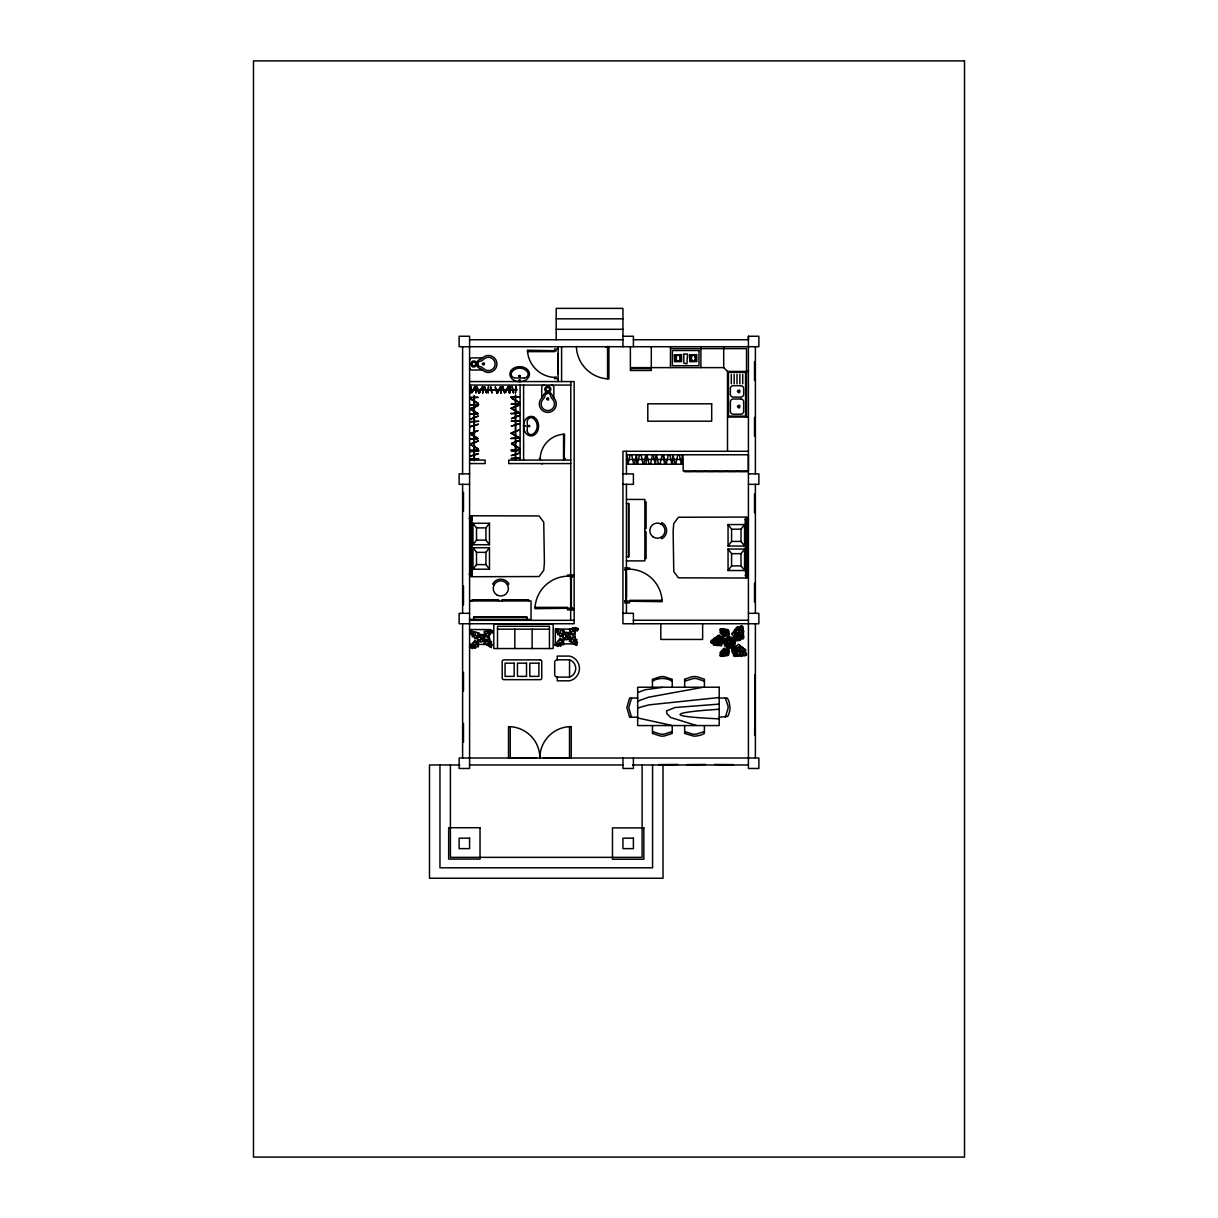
<?xml version="1.0" encoding="UTF-8"?>
<svg xmlns="http://www.w3.org/2000/svg" width="1218" height="1218" viewBox="0 0 1218 1218"><rect width="100%" height="100%" fill="white"/><g stroke="black" fill="none" stroke-linecap="round" stroke-linejoin="round"><path stroke-width="1.5" d="M557.25 659.806L557.25 656.091L569.552 656.091A12.667 12.667 0 0 1 569.552 680.816L557.25 680.816L557.25 677.117A2.543 2.543 0 0 1 554.708 674.574L554.708 662.348A2.543 2.543 0 0 1 557.25 659.806L569.552 659.806L569.552 677.117L557.25 677.117M748.415 336.259L748.415 768.467L758.875 768.467L758.875 758.007L459.125 758.007L459.125 768.467L469.585 768.467L469.585 336.259L459.125 336.259L459.125 346.719L758.875 346.719L758.875 336.259L748.415 336.259L748.415 339.746L633.406 339.746M475.187 634.776L475.34 632.401M560.478 632.644L560.63 630.269M472.523 633.071L472.675 631.396M485.769 643.302L485.997 640.866M557.814 630.939L557.966 629.264M571.059 641.17L571.288 638.734M740.407 632.736L740.453 632.37A7.064 7.064 0 0 0 743.269 628.275A6.303 6.303 0 0 0 742.447 626.067A5.39 5.39 0 0 1 741.625 628.869L740.955 629.828A5.39 5.39 0 0 1 739.356 630.878A9.683 9.683 0 0 1 741.549 625.869A4.278 4.278 0 0 0 738.108 630.513A3.258 3.258 0 0 1 737.819 630.056L737.469 629.067A3.258 3.258 0 0 1 738.001 626.661A2.71 2.71 0 0 0 735.87 628.838A8.709 8.709 0 0 0 736.936 632.523L736.586 633.36A8.907 8.907 0 0 1 735.322 629.295A2.527 2.527 0 0 0 733.967 631.64A7.475 7.475 0 0 0 734.332 632.873L735.474 633.056L735.063 634.106A7.475 7.475 0 0 0 736.098 635.507A5.131 5.131 0 0 1 733.358 631.944A6.379 6.379 0 0 0 731.607 634.228A4.887 4.887 0 0 1 733.708 640.318A4.628 4.628 0 0 0 725.365 640.79M472.599 648.083L472.721 647.2M489.925 630.894L490.047 630.01M557.89 645.951L558.011 645.068M575.216 628.762L575.338 627.879M628.214 463.51L630.01 455.456M634.487 463.51L636.283 455.456M637.577 463.51L639.374 455.456M643.85 463.51L645.647 455.456M650.656 463.51L652.452 455.456M660.156 463.51L661.953 455.456M666.353 463.51L668.149 455.456M675.853 463.51L677.65 455.456M472.325 574.165L471.853 576.723L539.087 576.54L543.746 570.313L544.4 562.823L543.746 522.187L539.087 515.945L471.853 515.777L472.325 574.165L469.113 574.165M745.203 519.629L745.675 517.071L678.441 517.254L673.782 523.481L673.128 530.972L673.782 571.607L678.441 577.834L745.675 578.017L745.203 519.629L748.415 519.629L746.817 517.239C743.452 518.092 750.212 521.152 746.817 522.004L745.675 521.304L747.943 517.939M747.943 577.149L747.943 573.785L745.675 573.785L747.943 577.149L746.817 577.85L745.675 577.149L747.943 573.785M747.943 521.304L748.415 519.629M491.326 647.534L492.209 644.413L491.098 643.759L491.539 641.536L489.773 641.094L489.773 638.871L485.221 639.633L481.704 638.658L484.718 635.994L487.87 637.547L490.808 632.584L492.316 633.025L493.062 630.878L490.108 629.569L489.301 630.574L487.154 629.828L486.469 631.533L484.277 631.213L484.307 635.842L481.201 638.323L480.943 636.847L478.963 636.359L478.994 632.842L470.711 631.091L470.833 634.319L472.097 634.624L472.356 636.862L474.183 636.74L474.868 638.856L478.811 636.77L480.562 637.181L480.745 638.658L477.928 642.099L474.776 640.546L469.585 647.215L472.538 648.524L473.345 647.519L475.492 648.265L476.177 646.56L478.369 646.88L478.339 642.251L481.262 638.811L485.099 639.983L483.988 643.302L491.326 647.534L488.662 642.191L485.419 639.983M575.063 636.74L570.511 637.501L566.994 636.527L570.024 633.862L573.16 635.415L576.099 630.452L577.606 630.894L578.367 628.747L575.398 627.437L574.591 628.442L572.46 627.696L571.76 629.401L569.567 629.082L569.598 633.71L566.492 636.192L566.233 634.715L564.254 634.228L564.284 630.711L556.002 628.96L556.124 632.203L557.387 632.492L557.646 634.73L559.473 634.608L560.158 636.725L564.117 634.639L565.852 635.05L566.05 636.527L563.218 639.968L560.067 638.415L554.875 645.083L557.829 646.393L558.636 645.388L560.782 646.134L561.468 644.444L563.66 644.748L563.63 640.12L566.553 636.679L570.405 637.851L569.293 641.17L576.616 645.403L577.499 642.282L576.403 641.627L576.845 639.404L575.063 638.963M487.322 644.855L488.22 642.647M572.627 642.739L573.511 640.516M489.545 646.636L490.215 645.083M574.835 644.505L575.505 642.952M661.054 523.984L661.846 522.552A9.226 9.226 0 0 1 661.846 538.752L661.054 537.305M725.319 717.174L728.044 708.511A16.885 16.885 0 0 0 727.968 705.785L725.319 698.021M631.533 698.051L628.762 707.643L631.533 717.219M489.484 547.735L485.936 552.348L485.936 564.604L489.484 569.217L472.965 569.217L472.965 547.735L489.484 547.735L489.484 569.217M728.044 546.06L731.592 541.431L731.592 529.191L728.044 524.562L744.563 524.562L744.563 546.06L728.044 546.06L728.044 524.562M489.484 544.75L485.936 540.137L485.936 527.881L489.484 523.268L472.965 523.268L472.965 544.75L489.484 544.75L489.484 523.268M728.044 570.526L731.592 565.898L731.592 553.657L728.044 549.044L744.563 549.044L744.563 570.526L728.044 570.526L728.044 549.044M472.965 544.75L476.512 540.137L476.512 527.881L472.965 523.268M472.965 569.217L476.512 564.604L476.512 552.348L472.965 547.735M744.563 524.562L741.016 529.191L741.016 541.431L744.563 546.06M744.563 570.526L741.016 565.898L741.016 553.657L744.563 549.044M484.84 635.537L487.413 632.781L493.062 630.878M570.131 633.406L572.719 630.65L578.367 628.747M477.806 642.586L475.233 645.312L469.585 647.215M563.097 640.455L560.524 643.18L554.875 645.083M475.157 638.293L477.136 636.481M560.447 636.161L562.427 634.35M472.645 636.314L474.198 635.339M557.935 634.182L559.488 633.208M470.711 515.945L469.585 516.63L471.853 520.01L469.585 520.01L471.853 516.63L470.711 515.945L470.711 520.71M470.711 571.775C467.301 572.643 474.152 575.703 470.711 576.556C467.392 575.672 474.046 572.643 470.711 571.775L470.711 576.556M722.624 640.12A3.456 3.456 0 0 0 720.325 638.399L719.64 638.399A3.806 3.806 0 0 0 719.046 637.653L718.026 636.877A3.806 3.806 0 0 0 717.402 636.618A2.482 2.482 0 0 0 715.834 637.364A4.887 4.887 0 0 1 718.864 639.222A5.877 5.877 0 0 0 714.738 637.897M684.623 681.166L693.529 678.487A18.498 18.498 0 0 1 696.376 678.563L704.354 681.136M684.577 679.294L691.657 676.797A18.605 18.605 0 0 1 697.335 676.797L704.43 679.294L704.4 687.135M672.245 731.531L664.267 734.134A18.514 18.514 0 0 1 660.476 734.134L652.467 731.561M704.43 731.531L696.437 734.134A18.514 18.514 0 0 1 692.661 734.134L684.668 731.592M637.867 701.066L648.783 697.183L701.812 687.5M507.449 584.777L508.896 583.985A9.226 9.226 0 0 0 492.696 583.985L494.127 584.777M652.452 681.136L654.127 680.283A14.251 14.251 0 0 1 656.746 679.294L659.517 678.685A18.651 18.651 0 0 1 665.211 678.685L667.007 679.02A38.611 38.611 0 0 1 669.702 679.903L672.199 681.166M716.504 640.013L716.214 640.15A6.105 6.105 0 0 0 711.921 640.013A5.451 5.451 0 0 0 710.703 641.658A4.659 4.659 0 0 1 713.124 640.942L714.129 640.972A4.659 4.659 0 0 1 715.636 641.642A8.359 8.359 0 0 1 710.977 642.404A3.684 3.684 0 0 0 715.956 642.723A2.801 2.801 0 0 1 715.758 643.15L715.24 643.911A2.801 2.801 0 0 1 713.215 644.596A2.345 2.345 0 0 0 715.788 645.144A7.521 7.521 0 0 0 717.965 642.647L718.833 642.541A7.689 7.689 0 0 1 716.382 645.312A2.177 2.177 0 0 0 718.727 645.205A6.455 6.455 0 0 0 719.442 644.368L719.062 643.409L720.051 643.317A6.455 6.455 0 0 0 720.523 641.84A4.43 4.43 0 0 1 719.214 645.51A5.511 5.511 0 0 0 721.695 645.707A4.217 4.217 0 0 1 725.136 641.338A4.628 4.628 0 0 0 731.637 646.804M637.699 692.54L645.296 689.708L662.425 687.394M637.699 707.978L648.935 704.872L719.077 697.533M471.259 634.182L472.097 633.908M556.55 632.066L557.387 631.777M724.284 653.944L724.055 654.02A4.613 4.613 0 0 1 721.787 656.335A4.111 4.111 0 0 1 720.264 656.076A3.517 3.517 0 0 0 721.954 655.208M489.331 642.419L491.098 641.977M574.622 640.287L576.403 639.846M486.134 640.029L489.179 639.663M571.425 637.897L574.47 637.532M719.077 704.111L675.016 707.536L666.52 710.886L666.931 713.794L670.768 717.539L696.468 725.471M719.077 709.287C680.786 711.601 654.949 716.032 719.183 718.848M556.2 318.827L622.946 318.827M556.2 329.286L622.946 329.286M622.946 336.259L633.406 336.259L633.406 346.719M469.585 339.746L622.946 339.746M607.006 346.886L605.361 346.719M670.479 348.622L746.527 348.622L746.527 417.058M558.103 349.018L554.632 349.018L554.632 351.637L527.47 351.637M558.103 353.768L558.103 373.926M482.48 357.879L472.021 357.879A2.436 2.436 0 0 0 469.585 360.315M754.521 361.639L754.521 380.473M727.511 451.284L727.511 371.429L723.705 367.623L630.376 367.623L630.376 346.719M482.419 369.983A6.699 6.699 0 0 0 479.664 368.323A3.654 3.654 0 0 1 477.075 364.837L477.075 363.086A3.654 3.654 0 0 1 479.664 359.599A6.699 6.699 0 0 0 482.419 357.94A8.511 8.511 0 0 1 494.462 357.94A8.511 8.511 0 0 1 494.462 369.983A8.511 8.511 0 0 1 482.419 369.983L472.021 370.044A2.436 2.436 0 0 1 469.585 367.608M727.511 371.429L748.415 371.429M556.367 350.754L527.44 350.236A28.516 28.516 0 0 0 554.632 377.428L556.367 376.895M558.103 378.646L554.632 378.646L554.632 377.428M469.585 381.569L574.15 381.569L574.15 623.753L459.125 623.753L459.125 613.309L469.585 613.309M469.585 385.055L570.8 385.055M469.585 389.638L516.919 389.638M469.585 389.912L516.919 389.912M469.585 397.357L478.156 397.357L469.585 397.753M469.585 413.831L478.156 413.831L469.585 414.227M727.511 417.058L748.415 417.058M754.521 417.409L754.521 436.242M469.585 438.693L478.156 438.693L469.585 439.089M748.415 451.284L622.946 451.284L622.946 623.753L758.875 623.753L758.875 613.309L748.415 613.309M626.433 454.771L748.415 454.771L748.415 470.909L683.237 470.909L683.024 454.771M539.285 458.547L540.168 458.547A25.167 25.167 0 0 1 564.558 434.171L564.178 459.81M565.426 458.547L563.553 458.547L563.553 434.187M626.433 459.475L683.1 459.475M540.548 459.81L540.168 458.547M469.585 460.084L485.114 460.084L485.114 463.571L469.585 463.571M570.8 460.084L508.743 460.084L508.743 463.571L570.8 463.571M541.401 463.738L543.03 463.571M626.433 464.195L683.024 464.195M469.585 473.878L459.125 473.878L459.125 484.338L469.585 484.338M622.946 473.878L633.406 473.878L633.406 484.338L622.946 484.338M748.415 473.878L758.875 473.878L758.875 484.338L748.415 484.338M463.479 492.422L463.479 511.24M754.521 493.914L754.521 512.732M626.433 499.441L644.87 499.441L644.87 560.889L626.433 560.889M644.87 501.892L646.088 501.892L646.088 528.521L644.87 528.521M626.433 503.536L628.884 503.536L628.884 556.793L626.433 556.793M469.113 518.32L472.325 518.32M476.512 527.881L485.936 527.881M731.592 529.191L741.016 529.191M644.87 531.794L646.088 531.794L646.088 558.423L644.87 558.423M476.512 540.137L485.936 540.137M731.592 541.431L741.016 541.431M476.512 552.348L485.936 552.348M731.592 553.657L741.016 553.657M476.512 564.604L485.936 564.604M731.592 565.898L741.016 565.898M624.621 567.984L629.63 567.984L629.63 569.156A33.556 33.556 0 0 1 662.15 601.677L624.621 601.174M629.63 569.156L624.621 569.659M625.032 570.085L626.433 570.085M626.433 573.571L626.433 597.262M574.15 575.018L567.451 575.018L567.451 576.19A33.556 33.556 0 0 0 534.946 608.696L572.475 608.193M745.203 575.459L748.415 575.459M567.451 576.19L572.475 576.693M572.475 576.19L574.15 576.19M570.663 577.104L572.049 577.104M570.663 579.722L570.481 578.078M754.521 583.117L754.521 601.936M463.479 586.071L463.479 604.889M662.12 600.337L629.63 600.337L629.63 602.849L624.621 602.849M469.585 600.961L531.033 600.961L531.033 619.399L469.585 619.399M625.032 600.748L626.433 600.748M534.961 607.356L567.451 607.356L567.451 609.868L574.15 609.868M570.663 607.782L572.049 607.782M572.475 608.696L574.15 608.696M622.946 613.309L633.406 613.309L633.406 623.753M473.68 617.359L526.937 617.359M469.585 620.327L574.15 620.327M633.406 620.266L748.415 620.266M497.507 629.173L549.44 629.173M469.585 629.569L489.362 629.569L489.362 644.413L469.585 644.413M576.175 642.282L577.058 642.282M490.884 644.413L491.767 644.413M463.479 672.29L463.479 691.108M637.669 698.051L629.584 698.051L626.844 707.643L629.615 717.219L637.669 717.219M719.199 698.051L727.237 698.051L728.166 699.634A15.514 15.514 0 0 1 729.186 702.177L730.024 707.612A17.722 17.722 0 0 1 729.81 710.353L728.882 713.9A19.351 19.351 0 0 1 727.74 716.397L719.199 717.219M463.479 723.492L463.479 742.31M571.257 758.007L571.257 726.644L569.506 726.644A31.364 31.364 0 0 0 539.879 758.007A31.364 31.364 0 0 0 510.251 726.689L508.515 726.644L508.515 758.007M459.902 764.98L429.497 764.98L429.497 878.254L663.018 878.254L663.018 764.98M469.387 764.98L623.129 764.98M632.629 764.98L748.415 764.98M739.737 653.046L740.102 653.107A7.064 7.064 0 0 0 744.198 655.923A6.303 6.303 0 0 0 746.406 655.086A5.39 5.39 0 0 1 743.604 654.264L742.691 653.533A5.39 5.39 0 0 1 741.595 651.995A9.683 9.683 0 0 1 746.604 654.188A4.278 4.278 0 0 0 741.96 650.747A3.258 3.258 0 0 1 742.417 650.458L743.422 650.107A3.258 3.258 0 0 1 745.812 650.64A2.71 2.71 0 0 0 743.65 648.509A8.709 8.709 0 0 0 739.965 649.575L739.052 649.118A8.907 8.907 0 0 1 743.178 647.976A2.527 2.527 0 0 0 740.833 646.606A7.475 7.475 0 0 0 739.6 646.971L739.417 648.113L738.367 647.702A7.475 7.475 0 0 0 736.966 648.752A5.131 5.131 0 0 1 740.544 645.997A6.379 6.379 0 0 0 738.245 644.246A4.887 4.887 0 0 1 732.155 646.362M571.029 633.101L573.404 633.664M559.823 640.166L562.214 640.729M485.723 635.233L488.114 635.796M474.533 642.297L476.923 642.86M724.284 631.122L724.162 631.091A4.613 4.613 0 0 0 721.787 628.732A4.111 4.111 0 0 0 720.264 628.99A3.517 3.517 0 0 1 721.954 629.873M563.553 634.304L560.189 633.208L556.002 628.96M478.263 636.42L474.898 635.339L470.711 631.091M671.225 725.273L637.699 717.981M573.084 631.152L575.17 632.34M558.072 641.49L560.143 642.678M487.794 633.284L489.864 634.471M472.767 643.622L474.853 644.809M575.794 629.508L577.241 630.391M556.002 643.439L557.448 644.322M490.489 631.64L491.935 632.523M470.711 645.57L472.158 646.453M570.724 637.851L573.952 640.074L576.616 645.403M569.948 629.584L570.709 632.157M562.533 641.673L563.295 644.246M484.657 631.716L485.403 634.289M477.228 643.804L477.989 646.377M562.594 631.259L563.142 633.649M477.304 633.39L477.837 635.781M679.431 455.456L681.227 463.51M673.158 455.456L674.955 463.51M669.946 455.456L671.727 463.51M663.673 455.456L665.454 463.51M662.836 455.456L664.632 463.51M656.563 455.456L658.359 463.51M653.35 455.456L655.132 463.51M647.078 455.456L648.859 463.51M641.155 455.456L642.952 463.51M631.807 455.456L633.588 463.51M572.825 628.199L573.023 630.026M560.204 643.804L560.402 645.631M487.535 630.33L487.733 632.157M474.913 645.936L475.111 647.763M755.388 346.719L755.388 473.878M755.388 484.338L755.388 613.309M755.388 623.753L755.388 758.007M747.167 470.909L747.167 471.716L737.803 471.716L737.803 470.909M747.121 521.822L747.121 573.267M746.817 517.239L746.817 522.004M746.817 573.084L746.817 577.85M746.512 521.822L746.512 573.267M745.888 521.456L745.888 573.648M742.721 374.276L742.721 383.792M739.859 374.276L739.859 383.792M737.012 374.276L737.012 383.792M736.509 470.909L736.509 471.716L727.131 471.716L727.131 470.909M734.165 374.276L734.165 383.792M733.434 764.63L714.616 764.447M731.318 374.276L731.318 383.792M725.852 470.909L725.852 471.716L716.473 471.716L716.473 470.909M723.705 346.719L723.705 367.623M715.179 470.909L715.179 471.716L705.816 471.716L705.816 470.909M705.542 764.447L686.724 764.63M704.522 470.909L704.522 471.716L695.158 471.716L695.158 470.909M704.4 725.669L704.4 733.449L702.756 734.287A16.291 16.291 0 0 1 700.137 735.291L696.437 736.022A18.498 18.498 0 0 1 693.605 736.098L684.668 733.48L684.653 725.669M702.634 623.753L702.634 639.45L660.811 639.45L660.811 623.753M700.898 346.719L700.898 367.623M693.864 470.909L693.864 471.716L684.501 471.716L684.501 470.909M684.653 679.324L684.653 687.135M682.126 455.456L682.126 463.51M677.665 764.447L658.847 764.63M672.625 455.456L672.625 463.51M672.229 687.135L672.229 679.324L664.236 676.675A18.681 18.681 0 0 0 660.43 676.675L652.406 679.294L652.467 687.135M672.229 725.669L672.229 733.449L664.267 736.022A18.514 18.514 0 0 1 660.476 736.022L652.467 733.449L652.467 725.669M670.479 346.719L670.479 367.623M655.68 455.456L655.68 463.51M652.574 764.98L652.574 867.795L439.957 867.795L439.957 764.98M651.295 346.719L651.295 367.623M646.179 455.456L646.179 463.51M642.114 764.98L642.114 857.35L450.401 857.35L450.401 764.98M636.679 455.456L636.679 463.51M633.406 758.007L633.406 768.467L622.946 768.467L622.946 758.007M631.32 367.623L631.32 368.582M628.473 503.536L628.473 556.793M627.331 455.456L627.331 463.51M626.433 451.284L626.433 473.878M626.433 484.338L626.433 613.309M625.732 570.085L625.732 600.748M622.946 346.719L622.946 308.367L556.2 308.367L556.2 339.746M608.893 346.43L608.893 378.95A33.556 33.556 0 0 1 576.373 346.43M607.554 346.43L607.554 378.92M571.364 577.104L571.364 607.782M570.8 381.569L570.663 620.327M569.506 726.644L569.506 758.007M567.695 758.007L543.441 758.007M561.589 346.719L561.589 381.569M558.103 346.719L558.103 381.569M553.825 397.89A6.699 6.699 0 0 1 552.165 395.134A3.654 3.654 0 0 0 548.679 392.546L546.943 392.546A3.654 3.654 0 0 0 543.441 395.134A6.699 6.699 0 0 1 541.782 397.89A8.511 8.511 0 0 0 541.782 409.933A8.511 8.511 0 0 0 553.825 409.933A8.511 8.511 0 0 0 553.825 397.89L553.885 387.491A2.436 2.436 0 0 0 551.449 385.055M549.44 648.539L549.44 626.28L497.507 626.28L497.507 648.539M541.721 397.951L541.721 387.491A2.436 2.436 0 0 1 544.157 385.055M536.316 758.007L512.078 758.007M532.129 629.173L532.129 648.539M528.566 600.961L528.566 599.743L501.938 599.743L501.938 600.961M526.937 619.399L526.937 616.947L473.68 616.947L473.68 619.399M523.603 385.055L523.603 460.084M520.116 385.055L520.116 460.084M515.716 395.241L515.716 459.993M515.336 395.241L515.336 459.993M514.818 629.173L514.818 648.539M510.251 726.644L510.251 758.007M498.664 600.961L498.664 599.743L472.036 599.743L472.036 600.961M474.411 395.88L474.411 460.617M474.03 395.88L474.03 460.617M471.016 520.512L471.016 571.958M470.407 520.512L470.407 571.958M462.612 346.719L462.612 473.878M462.612 484.338L462.612 613.309M462.612 623.753L462.612 758.007M735.017 640.805A5.694 5.694 0 0 1 733.617 646.697M731.668 647.961A5.694 5.694 0 0 1 723.979 641.719M724.664 639.8A5.694 5.694 0 0 1 734.043 639.054M733.936 640.988A4.628 4.628 0 0 1 732.307 646.408M729.795 642.267A12.561 12.561 0 0 0 738.808 630.696A11.267 11.267 0 0 1 729.932 642.708M741.031 632.995A7.415 7.415 0 0 0 743.178 630.041A2.558 2.558 0 0 1 743.756 631.32L743.574 632.34A6.79 6.79 0 0 1 739.707 635.537A5.648 5.648 0 0 0 743.406 633.741A2.878 2.878 0 0 1 743.147 635.75A4.4 4.4 0 0 1 742.508 636.192L741.107 636.694A4.4 4.4 0 0 1 740.285 636.755L739.585 637.471A3.532 3.532 0 0 0 743.696 635.963A3.761 3.761 0 0 1 743.208 638.932L740.97 638.932L740.651 640.029A15.651 15.651 0 0 1 737.666 640.698L736.342 640.805A15.651 15.651 0 0 1 734.287 640.744M739.707 632.781A3.319 3.319 0 0 1 738.382 634.898M739.159 635.4A4.415 4.415 0 0 1 737.621 636.801M739.113 637.364A5.329 5.329 0 0 1 736.464 638.628M740.331 638.78A12.622 12.622 0 0 1 735.033 640.15M737.971 634.745A4.537 4.537 0 0 1 737.986 632.584M737.21 636.359A4.705 4.705 0 0 1 737.118 634.624M735.931 638.232A4.156 4.156 0 0 1 735.931 636.207M734.759 639.465A15.073 15.073 0 0 1 734.652 635.72M730.389 642.997A12.561 12.561 0 0 0 741.777 651.447A11.267 11.267 0 0 1 729.902 643.134M739.478 653.67A7.415 7.415 0 0 0 742.447 655.817A2.558 2.558 0 0 1 741.153 656.395L740.148 656.121A6.79 6.79 0 0 1 736.936 652.346A5.648 5.648 0 0 0 738.732 656.045A2.878 2.878 0 0 1 736.738 655.786A4.4 4.4 0 0 1 736.296 655.147L735.839 653.746A4.4 4.4 0 0 1 735.718 652.924L735.048 652.224A3.532 3.532 0 0 0 736.509 656.335A3.761 3.761 0 0 1 733.54 655.847L733.601 653.761L732.536 653.244A15.651 15.651 0 0 1 731.774 650.321L731.835 648.996A15.651 15.651 0 0 1 731.729 646.925M739.707 652.346A3.319 3.319 0 0 1 737.575 651.036M737.073 651.813A4.415 4.415 0 0 1 735.672 650.275M735.109 651.752A5.329 5.329 0 0 1 733.845 649.103M733.693 652.985A12.622 12.622 0 0 1 732.338 647.671M737.743 650.625A4.537 4.537 0 0 1 739.889 650.625M736.114 649.849A4.705 4.705 0 0 1 737.849 649.757M734.241 648.57A4.156 4.156 0 0 1 736.266 648.585M733.023 647.397A15.073 15.073 0 0 1 736.753 647.306M722.457 630.452A3.517 3.517 0 0 1 722.959 631.563A6.318 6.318 0 0 1 720.021 629.554A2.786 2.786 0 0 0 722.578 632.325M724.527 630.757A4.842 4.842 0 0 0 722.898 629.021A1.66 1.66 0 0 1 723.781 628.808M724.421 629.051A4.43 4.43 0 0 1 725.989 631.929A3.684 3.684 0 0 0 725.289 629.325A1.873 1.873 0 0 1 726.537 629.752A2.862 2.862 0 0 1 726.75 630.208L726.902 631.168A2.862 2.862 0 0 1 726.841 631.7M727.207 632.233A2.314 2.314 0 0 0 726.75 629.417A2.451 2.451 0 0 1 728.592 630.102L728.988 631.868A10.201 10.201 0 0 1 729.049 633.862M728.943 634.715A10.201 10.201 0 0 1 728.653 636.04M721.558 632.553A2.116 2.116 0 0 1 720.097 631.914A1.766 1.766 0 0 0 721.223 633.558A5.679 5.679 0 0 0 723.705 633.33L724.238 633.725A5.801 5.801 0 0 1 721.452 633.954A1.644 1.644 0 0 0 722.792 635.111A4.872 4.872 0 0 0 723.614 635.035L724.497 634.776A4.872 4.872 0 0 0 725.532 634.228A3.35 3.35 0 0 1 722.898 635.537A4.156 4.156 0 0 0 724.147 636.938A3.182 3.182 0 0 1 728.303 636.344M724.223 631.579A2.162 2.162 0 0 1 725.41 632.69M725.837 632.249A2.878 2.878 0 0 1 726.537 633.406M727.085 632.523A3.471 3.471 0 0 1 727.572 634.38M728.136 631.914A8.237 8.237 0 0 1 728.364 635.476M725.258 632.934A2.954 2.954 0 0 1 723.888 632.66M726.202 633.619A3.06 3.06 0 0 1 725.075 633.467M727.253 634.669A2.71 2.71 0 0 1 725.943 634.411M727.892 635.568A9.835 9.835 0 0 1 725.486 635.172M710.977 642.404A4.476 4.476 0 0 0 715.773 642.13A10.84 10.84 0 0 1 730.084 645.129M715.773 642.13A9.729 9.729 0 0 1 730.161 644.946M716.397 639.45A6.41 6.41 0 0 0 713.246 639.267A2.208 2.208 0 0 1 713.9 638.247M720.325 638.399A3.06 3.06 0 0 0 717.295 636.116A3.243 3.243 0 0 1 719.686 635.096L720.691 636.679L721.68 636.435A13.52 13.52 0 0 1 723.568 638.278L724.253 639.191A13.52 13.52 0 0 1 725.182 640.714M716.854 640.516A2.862 2.862 0 0 1 719.016 640.47M719.016 639.678A3.806 3.806 0 0 1 720.751 640.135M720.919 637.242A10.901 10.901 0 0 1 724.39 640.455M719.092 640.851A3.913 3.913 0 0 1 717.524 641.84M720.63 640.638A4.05 4.05 0 0 1 719.412 641.521M722.594 640.698A3.578 3.578 0 0 1 721.117 641.642M724.025 640.972A13.017 13.017 0 0 1 721.361 642.799M729.034 644.078A8.191 8.191 0 0 1 722.776 653.183A7.354 7.354 0 0 0 729.171 644.124M722.457 654.629A3.517 3.517 0 0 0 722.959 653.503A6.318 6.318 0 0 0 720.021 655.528A2.786 2.786 0 0 1 722.578 652.757M724.527 654.31A4.842 4.842 0 0 1 722.898 656.06A1.66 1.66 0 0 0 723.781 656.274M724.421 656.03A4.43 4.43 0 0 0 725.989 653.153A3.684 3.684 0 0 1 725.289 655.741A1.873 1.873 0 0 0 726.537 655.33A2.862 2.862 0 0 0 726.75 654.858L726.902 653.914A2.862 2.862 0 0 0 726.841 653.366M727.207 652.833A2.314 2.314 0 0 1 726.75 655.665A2.451 2.451 0 0 0 728.592 654.979L728.988 653.198A10.201 10.201 0 0 0 729.049 651.219M728.653 649.042A10.201 10.201 0 0 1 728.943 650.351M721.558 652.528A2.116 2.116 0 0 0 720.097 653.153A1.766 1.766 0 0 1 721.223 651.523A5.679 5.679 0 0 1 723.705 651.752L724.238 651.356A5.801 5.801 0 0 0 721.452 651.128A1.644 1.644 0 0 1 722.792 649.955A4.872 4.872 0 0 1 723.614 650.047L724.497 650.29A4.872 4.872 0 0 1 725.532 650.854A3.35 3.35 0 0 0 722.898 649.529A4.156 4.156 0 0 1 724.147 648.128A3.182 3.182 0 0 0 728.303 648.722M725.41 652.391A2.162 2.162 0 0 1 724.223 653.487M726.537 651.66A2.878 2.878 0 0 1 725.837 652.818M727.572 650.686A3.471 3.471 0 0 1 727.085 652.543M728.364 649.59A8.237 8.237 0 0 1 728.136 653.153M723.888 652.422A2.954 2.954 0 0 1 725.258 652.148M725.075 651.615A3.06 3.06 0 0 1 726.202 651.447M725.943 650.656A2.71 2.71 0 0 1 727.253 650.397M725.486 649.894A9.835 9.835 0 0 1 727.892 649.499M714.524 638.567A8.45 8.45 0 0 1 719.655 640.318M478.75 641.292A3.776 3.776 0 0 1 477.136 638.11M479.283 640.881A3.136 3.136 0 0 1 477.837 637.562M483.622 639.785A3.319 3.319 0 0 1 479.542 641.064M484.262 639.922A3.867 3.867 0 0 1 479.1 641.49M484.292 636.527A3.852 3.852 0 0 1 484.475 639.465M478.902 634.882A3.852 3.852 0 0 1 484.003 636.04M478.963 635.735A3.289 3.289 0 0 1 483.592 636.603M483.835 637.06A3.319 3.319 0 0 1 483.805 639.42M564.056 639.161A3.776 3.776 0 0 1 562.442 635.979M564.573 638.75A3.136 3.136 0 0 1 563.127 635.431M568.913 637.653A3.319 3.319 0 0 1 564.832 638.932M569.552 637.79A3.867 3.867 0 0 1 564.391 639.359M569.582 634.395A3.852 3.852 0 0 1 569.765 637.334M564.193 632.751A3.852 3.852 0 0 1 569.293 633.908M564.254 633.604A3.289 3.289 0 0 1 568.882 634.471M569.126 634.928A3.319 3.319 0 0 1 569.095 637.288M569.552 659.806A9.15 9.15 0 0 1 569.552 677.117M477.684 362.781L478.75 366.268A8.511 8.511 0 0 1 483.713 368.689A6.699 6.699 0 0 0 493.183 368.689A6.699 6.699 0 0 0 493.183 359.234A6.699 6.699 0 0 0 483.713 359.234A8.511 8.511 0 0 1 478.75 361.655L477.7 362.705M482.358 363.877C484.84 368.003 485.312 359.965 482.374 363.801M518.883 376.118C520.923 378.737 520.299 373.317 518.883 376.118M519.142 376.134L520.208 376.24L519.157 376.042M519.096 380.153L520.269 380.229L519.096 380.153M524.471 426.117L525.643 426.224L524.486 426.041M528.277 426.102C530.18 428.736 529.982 423.346 528.277 426.041M528.536 426.117L529.617 426.224L528.551 426.041M546.593 398.971C549.394 402.975 549.151 394.982 546.608 398.804M674.27 355.214L674.605 361.685L681.638 361.594L681.562 354.56L674.3 355.077M683.785 354.255L683.831 363.177L686.937 363.771L687.531 354.012L683.8 354.133M689.479 355.214L689.814 361.685L696.848 361.594L696.772 354.56L689.51 355.077M726.37 645.312L727.557 645.433L726.37 645.281M727.694 646.301L728.882 646.423L727.709 646.225M727.725 638.993L728.912 639.069L727.725 638.993M737.499 391.298C740.011 396.276 741.275 386.745 737.499 391.206M729.856 638.917L731.044 639.024L729.856 638.871M737.499 406.507C740.072 411.456 741.305 401.97 737.499 406.416M731.911 644.078L733.099 644.2L731.927 644.002M732.901 642.145L734.089 642.251L732.916 642.099M727.192 643.317C726.704 646.636 725.106 641.14 727.192 643.317M731.729 640.105C730.054 642.799 729.491 637.897 731.729 640.105M545.512 394.145L545.497 394.221A8.511 8.511 0 0 1 543.076 399.184A6.699 6.699 0 0 0 543.076 408.639A6.699 6.699 0 0 0 552.546 408.639A6.699 6.699 0 0 0 552.546 399.184A8.511 8.511 0 0 1 550.11 394.221L548.907 393.155L545.512 394.145M726.628 639.602C724.345 642.16 729.658 640.501 726.628 639.602M474.67 386.806L472.112 392.546L474.67 386.806M470.605 399.002L478.111 403.188L470.605 399.002M470.163 409.126L477.654 413.313L470.163 409.126M482.069 387.126L479.511 392.866L482.069 387.126M470.163 433.989L477.654 438.175L470.163 433.989M470.605 444.616L478.111 448.818L470.605 444.616M500.248 387.126L497.705 392.866L500.248 387.126M508.028 386.806L505.485 392.546L508.028 386.806M511.91 398.362L519.416 402.549L511.91 398.362M511.469 408.487L518.959 412.674L511.469 408.487M511.469 433.349L518.959 437.536L511.469 433.349M511.91 443.991L519.416 448.178L511.91 443.991M675.655 355.169L676.462 357.041L675.655 355.169M676.462 359.203L675.655 361.076L676.462 359.203M680.497 355.169L679.69 357.041L680.497 355.169M679.69 359.203L680.497 361.076L679.69 359.203M690.865 355.169L691.672 357.041L690.865 355.169M691.672 359.203L690.865 361.076L691.672 359.203M695.706 355.169L694.899 357.041L695.706 355.169M694.899 359.203L695.706 361.076L694.899 359.203M477.121 387.065L478.826 393.109L477.121 387.065M484.657 386.745L486.363 392.79L484.657 386.745M495.3 387.065L497.02 393.109L495.3 387.065M502.836 386.745L504.541 392.79L502.836 386.745M477.791 405.822L469.767 408.913L477.791 405.822M478.232 416.114L470.224 419.205L478.232 416.114M519.096 405.183L511.088 408.274L519.096 405.183M519.553 415.475L511.53 418.566L519.553 415.475M477.791 430.685L469.767 433.775L477.791 430.685M478.232 440.977L470.224 444.068L478.232 440.977M519.096 430.045L511.088 433.136L519.096 430.045M519.553 440.353L511.53 443.443L519.553 440.353M490.61 386.669L491.859 392.82L490.61 386.669M512.154 386.669L513.402 392.82L512.154 386.669M478.369 424.26L470.133 426.726L478.369 424.26M519.675 423.62L511.453 426.087L519.675 423.62M478.369 453.72L470.133 456.187L478.369 453.72M519.675 453.081L511.453 455.547L519.675 453.081M964.519 60.9L253.481 60.9L253.481 1157.1L964.519 1157.1L964.519 60.9M698.995 350.51L672.366 350.51L672.366 365.72L698.995 365.72L698.995 350.51M651.295 368.582L630.376 368.582L630.376 370.485L651.295 370.485L651.295 368.582M745.568 372.373L728.455 372.373L728.455 416.114L745.568 416.114L745.568 372.373M524.349 377.991L515.001 377.991A3.837 3.837 0 0 1 512.002 371.779A9.79 9.79 0 0 1 527.364 371.779A3.837 3.837 0 0 1 524.349 377.991M740.818 385.695L733.206 385.695A2.847 2.847 0 0 0 730.358 388.542L730.358 394.236A2.847 2.847 0 0 0 733.206 397.098L740.818 397.098A2.847 2.847 0 0 0 743.665 394.236L743.665 388.542A2.847 2.847 0 0 0 740.818 385.695M476.162 386.563L475.873 392.835L476.162 386.563M488.464 386.563L488.174 392.835L488.464 386.563M509.52 386.563L509.231 392.835L509.52 386.563M510.205 386.563L509.916 392.835L510.205 386.563M515.793 386.563L515.503 392.835L515.793 386.563M470.955 386.882L470.666 393.17L470.955 386.882M482.983 386.882L482.693 393.17L482.983 386.882M501.177 386.882L500.887 393.17L501.177 386.882M519.462 396.718L510.89 397.114L519.462 396.718M740.818 399.002L733.206 399.002A2.847 2.847 0 0 0 730.358 401.849L730.358 411.349A2.847 2.847 0 0 0 733.206 414.211L740.818 414.211A2.847 2.847 0 0 0 743.665 411.349L743.665 401.849A2.847 2.847 0 0 0 740.818 399.002M519.919 403.843L511.332 404.239L519.919 403.843M711.693 403.813L647.793 403.813L647.793 421.2L711.693 421.2L711.693 403.813M478.613 404.483L470.026 404.878L478.613 404.483M519.462 413.191L510.89 413.587L519.462 413.191M519.919 420.682L511.332 421.078L519.919 420.682M478.613 421.321L470.026 421.717L478.613 421.321M519.462 438.054L510.89 438.45L519.462 438.054M519.919 449.457L511.332 449.853L519.919 449.457M478.613 450.097L470.026 450.493L478.613 450.097M519.919 450.416L511.332 450.812L519.919 450.416M478.613 451.056L470.026 451.452L478.613 451.056M519.919 458.044L511.332 458.44L519.919 458.044M478.613 458.684L470.026 459.079L478.613 458.684M553.155 623.814L493.808 623.814L493.808 648.539L553.155 648.539L553.155 623.814M575.048 629.067L555.271 629.067L555.271 643.911L575.048 643.911L575.048 629.067M540.107 659.882L503.841 659.882A1.644 1.644 0 0 0 502.197 661.526L502.197 678.015A1.644 1.644 0 0 0 503.841 679.659L540.107 679.659A1.644 1.644 0 0 0 541.766 678.015L541.766 661.526A1.644 1.644 0 0 0 540.107 659.882M514.148 663.171L505.074 663.171L505.074 676.371L514.148 676.371L514.148 663.171M526.511 663.171L517.452 663.171L517.452 676.371L526.511 676.371L526.511 663.171M538.874 663.171L529.815 663.171L529.815 676.371L538.874 676.371L538.874 663.171M755.038 674.65L754.688 735.291L755.038 674.65M719.199 687.226L637.669 687.226L637.669 725.563L719.199 725.563L719.199 687.226M480.029 827.722L448.666 827.722L448.666 859.086L480.029 859.086L480.029 827.722M643.85 827.89L612.487 827.89L612.487 859.253L643.85 859.253L643.85 827.89M469.585 838.167L459.125 838.167L459.125 848.626L469.585 848.626L469.585 838.167M633.406 838.167L622.946 838.167L622.946 848.626L633.406 848.626L633.406 838.167M527.257 430.822L527.257 421.474A3.837 3.837 0 0 1 533.469 418.459A9.79 9.79 0 0 1 533.469 433.836A3.837 3.837 0 0 1 527.257 430.822M546.897 390.887A1.827 1.827 0 0 0 549.638 389.318A1.827 1.827 0 0 0 546.897 387.735A1.827 1.827 0 0 0 546.897 390.887M546.121 391.846A3.045 3.045 0 0 0 550.841 389.516A3.045 3.045 0 0 0 546.456 386.578A3.045 3.045 0 0 0 546.121 391.846M472.934 365.537A1.827 1.827 0 0 0 475.675 363.954A1.827 1.827 0 0 0 472.934 362.385A1.827 1.827 0 0 0 472.934 365.537M472.325 366.588A3.045 3.045 0 0 0 476.877 363.954A3.045 3.045 0 0 0 472.325 361.32A3.045 3.045 0 0 0 472.325 366.588M691.702 360.498A2.847 2.847 0 0 0 696.133 358.305A2.847 2.847 0 0 0 692.022 355.565A2.847 2.847 0 0 0 691.702 360.498M676.492 360.498A2.847 2.847 0 0 0 680.923 358.305A2.847 2.847 0 0 0 676.812 355.565A2.847 2.847 0 0 0 676.492 360.498M510.616 371.399A5.816 5.816 0 0 0 510.616 376.91A7.978 7.978 0 0 0 512.778 379.453A10.003 10.003 0 0 0 515.838 381.051A12.667 12.667 0 0 0 523.527 381.051A10.003 10.003 0 0 0 526.587 379.453A7.978 7.978 0 0 0 528.749 376.91A5.816 5.816 0 0 0 528.749 371.399A7.978 7.978 0 0 0 526.587 368.856A10.003 10.003 0 0 0 523.527 367.257A12.667 12.667 0 0 0 515.838 367.257A10.003 10.003 0 0 0 512.778 368.856A7.978 7.978 0 0 0 510.616 371.399M729.034 641.003A8.191 8.191 0 0 0 722.776 631.898A7.354 7.354 0 0 1 729.171 640.942M496.579 594.734A7.597 7.597 0 0 0 508.378 588.918A7.597 7.597 0 0 0 497.431 581.61A7.597 7.597 0 0 0 496.579 594.734M653.183 536.971A7.597 7.597 0 0 0 664.982 531.139A7.597 7.597 0 0 0 654.051 523.831A7.597 7.597 0 0 0 653.183 536.971M533.865 417.089A5.816 5.816 0 0 0 528.338 417.089A7.978 7.978 0 0 0 525.795 419.251A10.003 10.003 0 0 0 524.197 422.311A12.667 12.667 0 0 0 524.197 429.984A10.003 10.003 0 0 0 525.795 433.045A7.978 7.978 0 0 0 528.338 435.207A5.816 5.816 0 0 0 533.865 435.207A7.978 7.978 0 0 0 536.392 433.045A10.003 10.003 0 0 0 537.991 429.984A12.667 12.667 0 0 0 537.991 422.311A10.003 10.003 0 0 0 536.392 419.251A7.978 7.978 0 0 0 533.865 417.089"/></g></svg>
